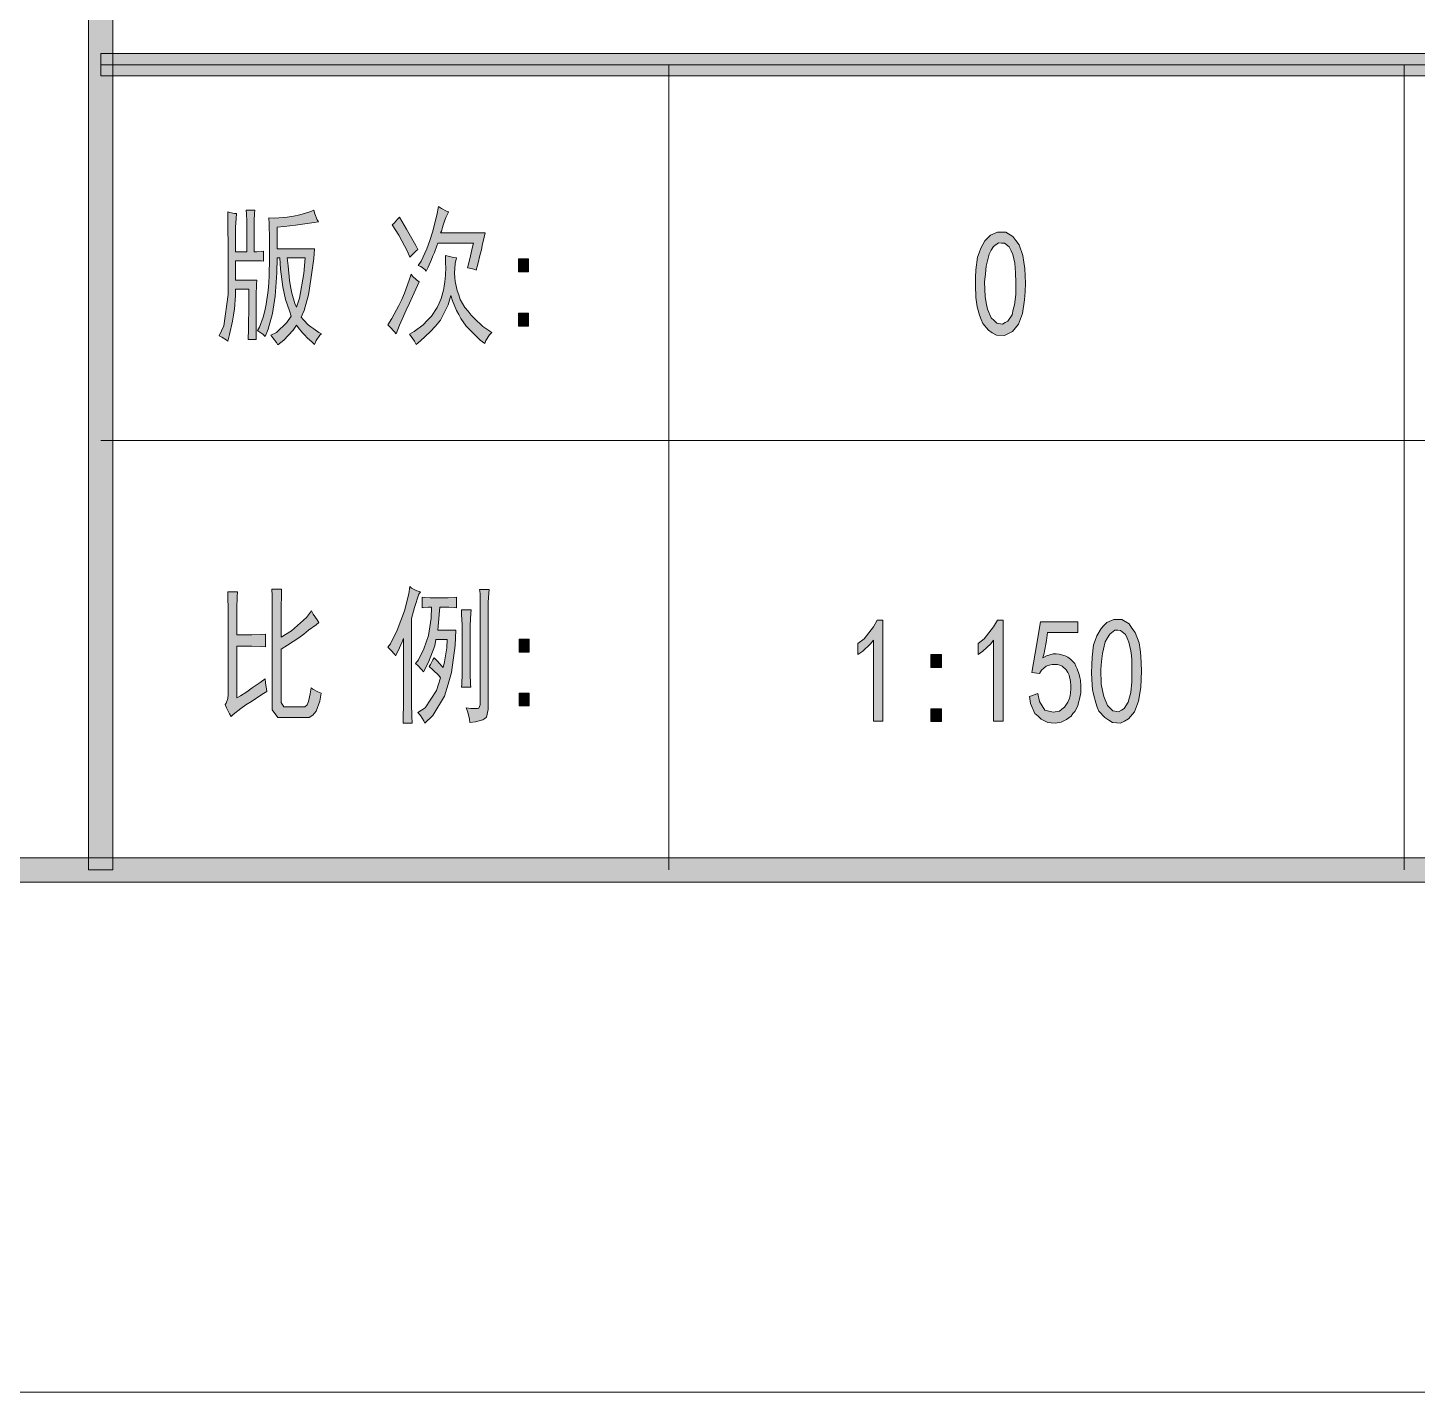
# Model space of a CAD drawing. Header units: millimetres. Extents: x 568 to 3948041, y -25191 to 63890.
# Drawn here: x 3938827 to 3942818, y -25191 to -21273 of the extents above; entities that cross this region are included whole.
import ezdxf

# ---------------------------------------------------------------- set-up
doc = ezdxf.new("R2010")
doc.units = ezdxf.units.MM

msp = doc.modelspace()

# ---------------------------------------------------------------- hatches: boundary and pattern name
h = msp.add_hatch(color=0)
h.dxf.hatch_style = 2
h.paths.add_polyline_path([(3939071.1, -23691.5), (3939001.2, -23691.5), (3939001.2, 62389.8), (3939071.1, 62389.8)])
h = msp.add_hatch(color=0)
h.dxf.hatch_style = 2
h.paths.add_polyline_path([(3939036.2, -21410.7), (3939036.2, -21346.9), (3946541, -21346.9), (3946541, -21410.7)])
h = msp.add_hatch(color=0)
h.dxf.hatch_style = 2
h.paths.add_polyline_path([(3940035.3, -21801.2), (3940033.7, -21804.3), (3940027.7, -21817.9), (3940023.9, -21828.6), (3940020.1, -21839.2), (3940014.7, -21856.7), (3940012.5, -21862), (3940140.9, -21862), (3940137.8, -21874.2), (3940131.7, -21898.5), (3940129.5, -21910.6), (3940126.4, -21922.8), (3940119.6, -21951.7), (3940115, -21969.1), (3940108.2, -21966.1), (3940095.3, -21963.1), (3940090, -21962.3), (3940096, -21936.5), (3940104.4, -21901.5), (3940106.7, -21890.9), (3940004.9, -21890.9), (3940001.8, -21899.2), (3939995, -21918.2), (3939990.4, -21928.1), (3939986.6, -21938), (3939976.8, -21960), (3939970.7, -21972.2), (3939966.9, -21966.9), (3939955.5, -21958.5), (3939947.9, -21955.5), (3939956.2, -21943.3), (3939973, -21907.6), (3939981.3, -21883.3), (3939988.9, -21859.7), (3940001.8, -21811.1), (3940006.4, -21786), (3940014.7, -21792.1), (3940029.2, -21799.7)])
h = msp.add_hatch(color=0)
h.dxf.hatch_style = 2
h.paths.add_polyline_path([(3939425.9, -21806.5), (3939425.2, -21820.2), (3939423.7, -21845.3), (3939423.7, -21857.5), (3939423.7, -21916.7), (3939455.6, -21916.7), (3939455.6, -21836.9), (3939455.6, -21827.8), (3939454.8, -21807.3), (3939454, -21796.7), (3939478.4, -21796.7), (3939477.6, -21805.8), (3939476.8, -21826.3), (3939476.8, -21836.9), (3939476.8, -21916.7), (3939484.4, -21916.7), (3939498.1, -21915.2), (3939503.4, -21914.4), (3939503.4, -21943.3), (3939496.6, -21942.5), (3939482.2, -21941.8), (3939474.6, -21941.8), (3939423.7, -21941.8), (3939423.7, -21997.2), (3939484.4, -21997.2), (3939483.7, -22009.4), (3939482.9, -22042.1), (3939482.9, -22063.3), (3939482.9, -22168.2), (3939460.1, -22168.2), (3939460.9, -22138.6), (3939461.6, -22065.6), (3939461.6, -22023.1), (3939423.7, -22023.1), (3939422.9, -22042.1), (3939419.9, -22080.1), (3939417.6, -22098.3), (3939414.5, -22115.8), (3939406.2, -22153.8), (3939400.9, -22172.7), (3939396.3, -22168.9), (3939384.1, -22161.4), (3939376.6, -22157.6), (3939389.5, -22128.7), (3939402.4, -22038.3), (3939402.4, -21977.5), (3939402.4, -21915.2), (3939401.6, -21827.8), (3939400.9, -21801.2), (3939406.9, -21803.5), (3939419.9, -21805.8)])
h = msp.add_hatch(color=0)
h.paths.add_polyline_path([(3939647.8, -21796.7), (3939650.8, -21807.3), (3939657.7, -21824), (3939661.5, -21830.1), (3939649.3, -21831.6), (3939622.7, -21835.4), (3939609, -21837.7), (3939595.4, -21840), (3939562.7, -21843.8), (3939542.9, -21845.3), (3939542.9, -21907.6), (3939650.1, -21907.6), (3939647.8, -21935.7), (3939640.9, -21988.9), (3939637.1, -22014.7), (3939633.3, -22039.8), (3939620.4, -22084.6), (3939612.1, -22103.6), (3939618.2, -22111.2), (3939631.8, -22125.6), (3939639.4, -22131.7), (3939647.8, -22137.8), (3939663, -22147.7), (3939670.6, -22151.5), (3939665.3, -22156), (3939655.4, -22171.2), (3939650.1, -22181.9), (3939643.2, -22175.8), (3939629.5, -22162.9), (3939622.7, -22155.3), (3939615.9, -22148.4), (3939603.7, -22134), (3939598.4, -22127.2), (3939588.5, -22141.6), (3939561.9, -22169.7), (3939545.2, -22183.4), (3939540.7, -22176.5), (3939530.8, -22162.9), (3939524.7, -22156), (3939541.4, -22147.7), (3939570.3, -22119.6), (3939583.2, -22100.6), (3939577.9, -22086.1), (3939567.2, -22053.5), (3939562.7, -22034.5), (3939558.9, -22017), (3939552.8, -21966.1), (3939550.5, -21933.4), (3939542.9, -21933.4), (3939542.2, -21976.7), (3939537.6, -22043.6), (3939533.8, -22068.7), (3939530, -22093), (3939517.1, -22138.6), (3939508.7, -22159.8), (3939501.9, -22153), (3939490.5, -22144.6), (3939486, -22142.4), (3939492, -22132.5), (3939502.7, -22103.6), (3939507.2, -22085.4), (3939511.8, -22066.4), (3939517.1, -22026.9), (3939518.6, -22005.6), (3939520.1, -21984.3), (3939520.9, -21934.9), (3939520.9, -21907.6), (3939520.9, -21880.2), (3939520.1, -21835.4), (3939518.6, -21818.7), (3939536.1, -21819.5), (3939571.8, -21816.4), (3939590, -21813.4), (3939608.3, -21810.3), (3939637.1, -21801.2)])
h.paths.add_polyline_path([(3939571.8, -21933.4), (3939574.1, -21956.2), (3939578.6, -21997.2), (3939581.7, -22016.2), (3939585.5, -22035.2), (3939593.8, -22064.9), (3939598.4, -22075.5), (3939607.5, -22048.9), (3939619.7, -21978.3), (3939623.5, -21933.4)])
h = msp.add_hatch(color=0)
h.dxf.hatch_style = 2
h.paths.add_polyline_path([(3939893.9, -21816.4), (3939914.5, -21851.4), (3939941, -21897.7), (3939947.1, -21909.9), (3939941.8, -21913.7), (3939930.4, -21925.1), (3939924.3, -21931.9), (3939917.5, -21915.2), (3939892.4, -21868.8), (3939873.4, -21838.5), (3939878.7, -21833.9), (3939888.6, -21822.5)])
h = msp.add_hatch(color=0)
h.paths.add_polyline_path([(3941549.4, -21989.6), (3941550.2, -21967.6), (3941554.8, -21931.9), (3941559.3, -21919), (3941563.9, -21906.1), (3941576, -21884.8), (3941584.4, -21876.4), (3941592, -21868.1), (3941612.5, -21859.7), (3941623.9, -21859.7), (3941636.1, -21859.7), (3941656.6, -21871.9), (3941664.9, -21884), (3941674, -21896.2), (3941685.4, -21926.6), (3941687.7, -21945.6), (3941690.8, -21963.8), (3941692.3, -22006.4), (3941691.5, -22030.7), (3941690, -22054.2), (3941683.9, -22093.7), (3941677.8, -22108.9), (3941672.5, -22124.1), (3941655, -22144.6), (3941643.6, -22150.7), (3941632.3, -22156.8), (3941609.5, -22155.3), (3941597.3, -22148.4), (3941585.9, -22140.8), (3941570, -22121.8), (3941565.4, -22110.4), (3941560.8, -22098.3), (3941554, -22074), (3941551.7, -22061.1), (3941550.2, -22047.4), (3941548.7, -22012.4)])
h.paths.add_polyline_path([(3941577.6, -21979.8), (3941575.3, -22003.3), (3941576.8, -22044.3), (3941579.8, -22062.6), (3941583.6, -22080.8), (3941594.3, -22105.9), (3941602.6, -22113.5), (3941610.2, -22121.1), (3941626.2, -22124.1), (3941633.8, -22119.6), (3941642.1, -22115), (3941654.3, -22096.8), (3941657.3, -22082.3), (3941661.1, -22068.7), (3941664.9, -22038.3), (3941664.9, -22022.3), (3941664.9, -22005.6), (3941664.2, -21976), (3941663.4, -21962.3), (3941661.9, -21948.6), (3941655.8, -21924.3), (3941651.2, -21912.9), (3941645.9, -21902.3), (3941632.3, -21890.9), (3941623.9, -21890.9), (3941615.5, -21890.1), (3941600.3, -21900.8), (3941594.3, -21911.4), (3941588.2, -21922.8), (3941579.8, -21957)])
h = msp.add_hatch(color=0)
h.dxf.hatch_style = 2
h.paths.add_polyline_path([(3940058, -21933.4), (3940054.2, -21949.4), (3940052, -21977.5), (3940053.5, -21989.6), (3940054.2, -22001.8), (3940060.3, -22026.9), (3940064.9, -22039.8), (3940068.7, -22052.7), (3940082.4, -22076.3), (3940091.5, -22086.9), (3940099.8, -22098.3), (3940117.3, -22115.8), (3940125.7, -22123.4), (3940133.3, -22130.2), (3940150.7, -22142.4), (3940159.9, -22147.7), (3940153, -22154.5), (3940142.4, -22170.5), (3940139.3, -22179.6), (3940126.4, -22169.7), (3940105.2, -22149.2), (3940095.3, -22139.3), (3940086.2, -22129.4), (3940071, -22107.4), (3940064.9, -22096), (3940058, -22084.6), (3940046.7, -22057.3), (3940042.1, -22041.3), (3940034.5, -22068.7), (3940011.7, -22112), (3939997.3, -22129.4), (3939982.8, -22146.2), (3939954.7, -22172), (3939941.8, -22181.9), (3939937.2, -22172.7), (3939928.1, -22159.1), (3939922.8, -22153), (3939936.5, -22145.4), (3939962.3, -22125.6), (3939973.7, -22113.5), (3939985.9, -22100.6), (3940002.6, -22076.3), (3940007.9, -22063.3), (3940014, -22050.4), (3940020.8, -22026.1), (3940023.1, -22014.7), (3940024.6, -22002.6), (3940026.9, -21982.8), (3940026.9, -21975.2), (3940027.7, -21967.6), (3940026.9, -21943.3), (3940026.9, -21926.6), (3940034.5, -21928.9), (3940049.7, -21932.7)])
h = msp.add_hatch(color=0)
h.dxf.hatch_style = 2
h.paths.add_polyline_path([(3940264.7, -21973.7), (3940235.8, -21973.7), (3940235.8, -21936.5), (3940264.7, -21936.5)])
h = msp.add_hatch(color=0)
h.dxf.hatch_style = 2
h.paths.add_polyline_path([(3939950.9, -22002.6), (3939945.6, -22013.2), (3939931.9, -22044.3), (3939922.8, -22064.1), (3939913.7, -22083.9), (3939894.7, -22127.2), (3939884.8, -22151.5), (3939878.7, -22145.4), (3939867.4, -22132.5), (3939860.5, -22125.6), (3939872.7, -22107.4), (3939892.4, -22070.2), (3939900.8, -22052.7), (3939908.4, -22034.5), (3939922.1, -21998), (3939928.1, -21980.5), (3939931.9, -21985.8), (3939943.3, -21996.5)])
h = msp.add_hatch(color=0)
h.dxf.hatch_style = 2
h.paths.add_polyline_path([(3940264.7, -22129.4), (3940235.8, -22129.4), (3940235.8, -22092.2), (3940264.7, -22092.2)])
h = msp.add_hatch(color=0)
h.dxf.hatch_style = 2
h.paths.add_polyline_path([(3939429, -22893), (3939428.2, -22906.7), (3939427.5, -22939.3), (3939427.5, -22959.1), (3939427.5, -23016.1), (3939457.8, -23016.1), (3939470, -23016.1), (3939495.8, -23015.3), (3939509.5, -23014.6), (3939509.5, -23050.3), (3939495.8, -23049.5), (3939470, -23048.7), (3939457.8, -23048.7), (3939427.5, -23048.7), (3939427.5, -23196.9), (3939437.3, -23191.6), (3939455.6, -23180.2), (3939463.9, -23174.1), (3939471.5, -23168.8), (3939494.3, -23152.8), (3939508.7, -23142.9), (3939509.5, -23154.3), (3939512.5, -23171.8), (3939513.3, -23178.7), (3939498.9, -23187.8), (3939469.2, -23207.5), (3939453.3, -23217.4), (3939438.1, -23227.3), (3939416.8, -23244.8), (3939410.7, -23250.8), (3939406.2, -23243.2), (3939397.8, -23225.8), (3939393.3, -23215.9), (3939396.3, -23212.1), (3939400.9, -23199.2), (3939402.4, -23188.5), (3939402.4, -22962.1), (3939402.4, -22942.4), (3939401.6, -22907.4), (3939400.9, -22893)])
h = msp.add_hatch(color=0)
h.dxf.hatch_style = 2
h.paths.add_polyline_path([(3939555.1, -22884.6), (3939555.1, -22902.1), (3939554.3, -22936.3), (3939554.3, -22952.3), (3939554.3, -23022.9), (3939584, -23004.7), (3939627.3, -22966.7), (3939641.7, -22946.9), (3939646.3, -22956.8), (3939657.7, -22973.5), (3939663, -22981.1), (3939655.4, -22987.2), (3939633.3, -23003.2), (3939619.7, -23013.8), (3939605.2, -23024.4), (3939572.6, -23045.7), (3939554.3, -23057.1), (3939554.3, -23199.2), (3939554.3, -23210.6), (3939561.9, -23222.7), (3939569.5, -23222.7), (3939617.4, -23222.7), (3939622, -23222.7), (3939628.8, -23217.4), (3939631.1, -23212.1), (3939633.3, -23207.5), (3939637.9, -23185.5), (3939640.2, -23168.8), (3939645.5, -23172.6), (3939659.9, -23180.2), (3939669.1, -23184), (3939665.3, -23206.8), (3939655.4, -23234.9), (3939650.1, -23241), (3939645.5, -23247), (3939634.9, -23253.1), (3939628.8, -23253.1), (3939561.9, -23253.1), (3939545.2, -23253.1), (3939528.5, -23231.8), (3939528.5, -23210.6), (3939528.5, -22959.1), (3939528.5, -22940.1), (3939528.5, -22902.9), (3939527.7, -22884.6)])
h = msp.add_hatch(color=0)
h.dxf.hatch_style = 2
h.paths.add_polyline_path([(3939954.7, -22893), (3939950.2, -22899.8), (3939937.2, -22937.8), (3939928.9, -22969), (3939928.9, -23196.9), (3939928.9, -23214.4), (3939929.7, -23250.1), (3939930.4, -23269.8), (3939905.3, -23269.8), (3939905.3, -23252.4), (3939906.1, -23217.4), (3939906.1, -23200.7), (3939906.1, -23026.7), (3939902.3, -23036.6), (3939890.9, -23061.7), (3939883.3, -23076.9), (3939881, -23073.1), (3939869.6, -23060.1), (3939860.5, -23051.8), (3939868.9, -23041.9), (3939887.9, -23003.2), (3939897.7, -22975), (3939908.4, -22946.9), (3939921.3, -22898.3), (3939924.3, -22877.8), (3939928.9, -22882.4), (3939944.1, -22890)])
h = msp.add_hatch(color=0)
h.dxf.hatch_style = 2
h.paths.add_polyline_path([(3940025.4, -22909.7), (3940034.5, -22909.7), (3940051.2, -22908.9), (3940058, -22908.2), (3940058, -22938.6), (3940051.2, -22937.8), (3940036, -22937.1), (3940027.7, -22937.1), (3940010.2, -22937.1), (3940009.4, -22946.9), (3940006.4, -22980.4), (3940004.1, -23003.2), (3940055.8, -23003.2), (3940054.2, -23046.5), (3940043.6, -23124.7), (3940033.7, -23158.1), (3940023.9, -23192.3), (3939990.4, -23247.8), (3939966.9, -23269.8), (3939964.6, -23263), (3939954.7, -23247.8), (3939947.1, -23239.4), (3939968.4, -23225.8), (3940001.1, -23176.4), (3940012.5, -23139.9), (3940007.1, -23133.1), (3939990.4, -23117.1), (3939979.8, -23107.2), (3939983.6, -23101.2), (3939990.4, -23088.2), (3939993.5, -23082.2), (3940003.3, -23092), (3940016.3, -23105.7), (3940020.1, -23109.5), (3940023.9, -23093.6), (3940029.9, -23053.3), (3940031.5, -23029.7), (3939998.8, -23029.7), (3939995.7, -23048), (3939977.5, -23094.3), (3939963.1, -23122.4), (3939958.5, -23116.4), (3939947.1, -23104.2), (3939940.3, -23098.9), (3939949.4, -23087.5), (3939964.6, -23056.3), (3939970.7, -23037.3), (3939977.5, -23018.4), (3939985.1, -22968.2), (3939985.9, -22937.1), (3939976.8, -22937.1), (3939963.1, -22937.8), (3939959.3, -22938.6), (3939959.3, -22908.2), (3939966.1, -22908.9), (3939982.1, -22909.7), (3939992.7, -22909.7)])
h = msp.add_hatch(color=0)
h.dxf.hatch_style = 2
h.paths.add_polyline_path([(3940152.3, -22886.2), (3940150.7, -22896.8), (3940149.2, -22922.6), (3940149.2, -22938.6), (3940149.2, -23212.1), (3940149.2, -23230.3), (3940144.7, -23252.4), (3940139.3, -23256.2), (3940134, -23260.7), (3940112.8, -23266), (3940096, -23268.3), (3940095.3, -23258.4), (3940090.7, -23237.9), (3940086.2, -23225.8), (3940099.1, -23227.3), (3940115.8, -23228), (3940118.8, -23227.3), (3940122.6, -23226.5), (3940126.4, -23217.4), (3940126.4, -23209), (3940126.4, -22940.1), (3940126.4, -22924.1), (3940125.7, -22897.5), (3940124.1, -22886.2)])
h = msp.add_hatch(color=0)
h.dxf.hatch_style = 2
h.paths.add_polyline_path([(3940099.8, -22943.9), (3940099.1, -22955.3), (3940097.6, -22988.7), (3940097.6, -23010), (3940097.6, -23107.2), (3940097.6, -23127.8), (3940098.3, -23157.4), (3940099.1, -23166.5), (3940072.5, -23166.5), (3940073.2, -23157.4), (3940074.8, -23128.5), (3940074.8, -23109.5), (3940074.8, -23007.7), (3940074, -22988.7), (3940072.5, -22956.8), (3940072.5, -22943.9)])
h = msp.add_hatch(color=0)
h.dxf.hatch_style = 2
h.paths.add_polyline_path([(3941256.2, -23031.3), (3941247.1, -23041.9), (3941225, -23063.2), (3941211.4, -23073.1), (3941211.4, -23041.1), (3941228.8, -23027.5), (3941256.2, -22993.3), (3941266.8, -22974.3), (3941282.8, -22974.3), (3941282.8, -23263.7), (3941256.2, -23263.7)])
h = msp.add_hatch(color=0)
h.dxf.hatch_style = 2
h.paths.add_polyline_path([(3941601.1, -23031.3), (3941592.7, -23041.9), (3941570, -23063.2), (3941557, -23073.1), (3941557, -23041.1), (3941573.8, -23027.5), (3941601.1, -22993.3), (3941611.7, -22974.3), (3941628.5, -22974.3), (3941628.5, -23263.7), (3941601.1, -23263.7)])
h = msp.add_hatch(color=0)
h.dxf.hatch_style = 2
h.paths.add_polyline_path([(3941728, -23184.7), (3941732.5, -23207.5), (3941748.5, -23232.6), (3941759.9, -23234.9), (3941772, -23237.9), (3941790.3, -23234.9), (3941797.1, -23229.6), (3941804.7, -23223.5), (3941814.6, -23209.8), (3941817.6, -23200.7), (3941820.7, -23191.6), (3941823, -23171.8), (3941823, -23161.2), (3941822.2, -23149.8), (3941817.6, -23131.6), (3941813.8, -23124), (3941809.3, -23116.4), (3941797.9, -23106.5), (3941791, -23103.4), (3941784.2, -23101.2), (3941769, -23101.2), (3941760.7, -23103.4), (3941752.3, -23106.5), (3941738.6, -23117.9), (3941733.3, -23127), (3941710.5, -23124), (3941712, -23118.6), (3941724.2, -23046.5), (3941735.6, -22978.8), (3941842.7, -22978.8), (3941842.7, -23009.2), (3941756.1, -23009.2), (3941753.1, -23032), (3941746.2, -23068.5), (3941742.4, -23082.2), (3941753.1, -23076.1), (3941772, -23070.8), (3941780.4, -23070.8), (3941789.5, -23071.5), (3941806.2, -23076.1), (3941813.8, -23080.6), (3941822.2, -23086), (3941834.3, -23098.1), (3941837.4, -23106.5), (3941841.2, -23114.1), (3941846.5, -23130), (3941848.8, -23138.4), (3941850.3, -23146), (3941851.8, -23163.5), (3941851.1, -23172.6), (3941851.1, -23182.5), (3941848, -23200.7), (3941845, -23210.6), (3941842.7, -23220.4), (3941834.3, -23236.4), (3941829, -23242.5), (3941823.7, -23249.3), (3941810.8, -23259.2), (3941802.4, -23263), (3941794.8, -23266.8), (3941777.4, -23269.8), (3941766.7, -23269.1), (3941756.9, -23268.3), (3941737.9, -23258.4), (3941728.7, -23250.1), (3941719.6, -23241.7), (3941706.7, -23213.6), (3941703.7, -23193.1)])
h = msp.add_hatch(color=0)
h.paths.add_polyline_path([(3941883, -23102.7), (3941883.7, -23080.6), (3941888.3, -23044.9), (3941892.8, -23032), (3941897.4, -23019.1), (3941909.6, -22997.8), (3941917.9, -22989.5), (3941926.3, -22981.1), (3941946, -22972), (3941957.4, -22972), (3941969.6, -22972), (3941990.1, -22984.9), (3941998.5, -22997.1), (3942007.6, -23009.2), (3942019, -23039.6), (3942022, -23058.6), (3942024.3, -23076.9), (3942025.8, -23119.4), (3942025, -23143.7), (3942024.3, -23167.3), (3942017.4, -23206.8), (3942011.4, -23222), (3942006.1, -23237.2), (3941988.6, -23257.7), (3941977.2, -23263.7), (3941965.8, -23269.8), (3941943, -23268.3), (3941931.6, -23261.5), (3941920.2, -23253.9), (3941903.5, -23234.9), (3941898.9, -23223.5), (3941894.4, -23211.3), (3941887.5, -23187), (3941885.3, -23173.3), (3941883.7, -23160.4), (3941882.2, -23125.5)])
h.paths.add_polyline_path([(3941911.1, -23092.8), (3941908.8, -23115.6), (3941910.3, -23157.4), (3941914.1, -23175.6), (3941917.2, -23193.1), (3941928.6, -23218.9), (3941936.2, -23226.5), (3941943.8, -23234.1), (3941959.7, -23237.2), (3941968.1, -23232.6), (3941975.7, -23228), (3941987.8, -23209.8), (3941991.6, -23195.4), (3941995.4, -23181.7), (3941998.5, -23151.3), (3941998.5, -23134.6), (3941998.5, -23118.6), (3941997.7, -23088.2), (3941996.9, -23075.3), (3941995.4, -23061.7), (3941989.3, -23037.3), (3941984.8, -23025.9), (3941979.5, -23015.3), (3941965.8, -23003.9), (3941957.4, -23003.2), (3941949.1, -23003.2), (3941934.6, -23013.8), (3941927.8, -23024.4), (3941921.7, -23035.8), (3941913.4, -23070)])
h = msp.add_hatch(color=0)
h.dxf.hatch_style = 2
h.paths.add_polyline_path([(3940267, -23065.5), (3940238.1, -23065.5), (3940238.1, -23028.2), (3940267, -23028.2)])
h = msp.add_hatch(color=0)
h.dxf.hatch_style = 2
h.paths.add_polyline_path([(3941451.4, -23110.3), (3941420.3, -23110.3), (3941420.3, -23073.1), (3941451.4, -23073.1)])
h = msp.add_hatch(color=0)
h.dxf.hatch_style = 2
h.paths.add_polyline_path([(3940267, -23220.4), (3940238.1, -23220.4), (3940238.1, -23184), (3940267, -23184)])
h = msp.add_hatch(color=0)
h.dxf.hatch_style = 2
h.paths.add_polyline_path([(3941451.4, -23265.3), (3941420.3, -23265.3), (3941420.3, -23228.8), (3941451.4, -23228.8)])
h = msp.add_hatch(color=0)
h.dxf.hatch_style = 2
h.paths.add_polyline_path([(3825631.9, -23726.4), (3825701.8, -23656.5), (3946506.1, -23656.5), (3946576, -23726.4)])

# ---------------------------------------------------------------- linework, layer by layer
at = {"color": 0, "lineweight": 0}
for points in [[(3821917.5, -25191.2), (3821917.5, 63889.6), (3948040.8, 63889.6), (3948040.8, -25191.2)], [(3939071.1, -23691.5), (3939001.2, -23691.5), (3939001.2, 62389.8), (3939071.1, 62389.8)], [(3939036.2, -21410.7), (3939036.2, -21346.9), (3946541, -21346.9), (3946541, -21410.7)], [(3940035.3, -21801.2), (3940033.7, -21804.3), (3940027.7, -21817.9), (3940023.9, -21828.6), (3940020.1, -21839.2), (3940014.7, -21856.7), (3940012.5, -21862), (3940140.9, -21862), (3940137.8, -21874.2), (3940131.7, -21898.5), (3940129.5, -21910.6), (3940126.4, -21922.8), (3940119.6, -21951.7), (3940115, -21969.1), (3940108.2, -21966.1), (3940095.3, -21963.1), (3940090, -21962.3), (3940096, -21936.5), (3940104.4, -21901.5), (3940106.7, -21890.9), (3940004.9, -21890.9), (3940001.8, -21899.2), (3939995, -21918.2), (3939990.4, -21928.1), (3939986.6, -21938), (3939976.8, -21960), (3939970.7, -21972.2), (3939966.9, -21966.9), (3939955.5, -21958.5), (3939947.9, -21955.5), (3939956.2, -21943.3), (3939973, -21907.6), (3939981.3, -21883.3), (3939988.9, -21859.7), (3940001.8, -21811.1), (3940006.4, -21786), (3940014.7, -21792.1), (3940029.2, -21799.7)], [(3939425.9, -21806.5), (3939425.2, -21820.2), (3939423.7, -21845.3), (3939423.7, -21857.5), (3939423.7, -21916.7), (3939455.6, -21916.7), (3939455.6, -21836.9), (3939455.6, -21827.8), (3939454.8, -21807.3), (3939454, -21796.7), (3939478.4, -21796.7), (3939477.6, -21805.8), (3939476.8, -21826.3), (3939476.8, -21836.9), (3939476.8, -21916.7), (3939484.4, -21916.7), (3939498.1, -21915.2), (3939503.4, -21914.4), (3939503.4, -21943.3), (3939496.6, -21942.5), (3939482.2, -21941.8), (3939474.6, -21941.8), (3939423.7, -21941.8), (3939423.7, -21997.2), (3939484.4, -21997.2), (3939483.7, -22009.4), (3939482.9, -22042.1), (3939482.9, -22063.3), (3939482.9, -22168.2), (3939460.1, -22168.2), (3939460.9, -22138.6), (3939461.6, -22065.6), (3939461.6, -22023.1), (3939423.7, -22023.1), (3939422.9, -22042.1), (3939419.9, -22080.1), (3939417.6, -22098.3), (3939414.5, -22115.8), (3939406.2, -22153.8), (3939400.9, -22172.7), (3939396.3, -22168.9), (3939384.1, -22161.4), (3939376.6, -22157.6), (3939389.5, -22128.7), (3939402.4, -22038.3), (3939402.4, -21977.5), (3939402.4, -21915.2), (3939401.6, -21827.8), (3939400.9, -21801.2), (3939406.9, -21803.5), (3939419.9, -21805.8)], [(3939647.8, -21796.7), (3939650.8, -21807.3), (3939657.7, -21824), (3939661.5, -21830.1), (3939649.3, -21831.6), (3939622.7, -21835.4), (3939609, -21837.7), (3939595.4, -21840), (3939562.7, -21843.8), (3939542.9, -21845.3), (3939542.9, -21907.6), (3939650.1, -21907.6), (3939647.8, -21935.7), (3939640.9, -21988.9), (3939637.1, -22014.7), (3939633.3, -22039.8), (3939620.4, -22084.6), (3939612.1, -22103.6), (3939618.2, -22111.2), (3939631.8, -22125.6), (3939639.4, -22131.7), (3939647.8, -22137.8), (3939663, -22147.7), (3939670.6, -22151.5), (3939665.3, -22156), (3939655.4, -22171.2), (3939650.1, -22181.9), (3939643.2, -22175.8), (3939629.5, -22162.9), (3939622.7, -22155.3), (3939615.9, -22148.4), (3939603.7, -22134), (3939598.4, -22127.2), (3939588.5, -22141.6), (3939561.9, -22169.7), (3939545.2, -22183.4), (3939540.7, -22176.5), (3939530.8, -22162.9), (3939524.7, -22156), (3939541.4, -22147.7), (3939570.3, -22119.6), (3939583.2, -22100.6), (3939577.9, -22086.1), (3939567.2, -22053.5), (3939562.7, -22034.5), (3939558.9, -22017), (3939552.8, -21966.1), (3939550.5, -21933.4), (3939542.9, -21933.4), (3939542.2, -21976.7), (3939537.6, -22043.6), (3939533.8, -22068.7), (3939530, -22093), (3939517.1, -22138.6), (3939508.7, -22159.8), (3939501.9, -22153), (3939490.5, -22144.6), (3939486, -22142.4), (3939492, -22132.5), (3939502.7, -22103.6), (3939507.2, -22085.4), (3939511.8, -22066.4), (3939517.1, -22026.9), (3939518.6, -22005.6), (3939520.1, -21984.3), (3939520.9, -21934.9), (3939520.9, -21907.6), (3939520.9, -21880.2), (3939520.1, -21835.4), (3939518.6, -21818.7), (3939536.1, -21819.5), (3939571.8, -21816.4), (3939590, -21813.4), (3939608.3, -21810.3), (3939637.1, -21801.2)], [(3939893.9, -21816.4), (3939914.5, -21851.4), (3939941, -21897.7), (3939947.1, -21909.9), (3939941.8, -21913.7), (3939930.4, -21925.1), (3939924.3, -21931.9), (3939917.5, -21915.2), (3939892.4, -21868.8), (3939873.4, -21838.5), (3939878.7, -21833.9), (3939888.6, -21822.5)], [(3941549.4, -21989.6), (3941550.2, -21967.6), (3941554.8, -21931.9), (3941559.3, -21919), (3941563.9, -21906.1), (3941576, -21884.8), (3941584.4, -21876.4), (3941592, -21868.1), (3941612.5, -21859.7), (3941623.9, -21859.7), (3941636.1, -21859.7), (3941656.6, -21871.9), (3941664.9, -21884), (3941674, -21896.2), (3941685.4, -21926.6), (3941687.7, -21945.6), (3941690.8, -21963.8), (3941692.3, -22006.4), (3941691.5, -22030.7), (3941690, -22054.2), (3941683.9, -22093.7), (3941677.8, -22108.9), (3941672.5, -22124.1), (3941655, -22144.6), (3941643.6, -22150.7), (3941632.3, -22156.8), (3941609.5, -22155.3), (3941597.3, -22148.4), (3941585.9, -22140.8), (3941570, -22121.8), (3941565.4, -22110.4), (3941560.8, -22098.3), (3941554, -22074), (3941551.7, -22061.1), (3941550.2, -22047.4), (3941548.7, -22012.4)], [(3941577.6, -21979.8), (3941575.3, -22003.3), (3941576.8, -22044.3), (3941579.8, -22062.6), (3941583.6, -22080.8), (3941594.3, -22105.9), (3941602.6, -22113.5), (3941610.2, -22121.1), (3941626.2, -22124.1), (3941633.8, -22119.6), (3941642.1, -22115), (3941654.3, -22096.8), (3941657.3, -22082.3), (3941661.1, -22068.7), (3941664.9, -22038.3), (3941664.9, -22022.3), (3941664.9, -22005.6), (3941664.2, -21976), (3941663.4, -21962.3), (3941661.9, -21948.6), (3941655.8, -21924.3), (3941651.2, -21912.9), (3941645.9, -21902.3), (3941632.3, -21890.9), (3941623.9, -21890.9), (3941615.5, -21890.1), (3941600.3, -21900.8), (3941594.3, -21911.4), (3941588.2, -21922.8), (3941579.8, -21957)], [(3939571.8, -21933.4), (3939574.1, -21956.2), (3939578.6, -21997.2), (3939581.7, -22016.2), (3939585.5, -22035.2), (3939593.8, -22064.9), (3939598.4, -22075.5), (3939607.5, -22048.9), (3939619.7, -21978.3), (3939623.5, -21933.4)], [(3940058, -21933.4), (3940054.2, -21949.4), (3940052, -21977.5), (3940053.5, -21989.6), (3940054.2, -22001.8), (3940060.3, -22026.9), (3940064.9, -22039.8), (3940068.7, -22052.7), (3940082.4, -22076.3), (3940091.5, -22086.9), (3940099.8, -22098.3), (3940117.3, -22115.8), (3940125.7, -22123.4), (3940133.3, -22130.2), (3940150.7, -22142.4), (3940159.9, -22147.7), (3940153, -22154.5), (3940142.4, -22170.5), (3940139.3, -22179.6), (3940126.4, -22169.7), (3940105.2, -22149.2), (3940095.3, -22139.3), (3940086.2, -22129.4), (3940071, -22107.4), (3940064.9, -22096), (3940058, -22084.6), (3940046.7, -22057.3), (3940042.1, -22041.3), (3940034.5, -22068.7), (3940011.7, -22112), (3939997.3, -22129.4), (3939982.8, -22146.2), (3939954.7, -22172), (3939941.8, -22181.9), (3939937.2, -22172.7), (3939928.1, -22159.1), (3939922.8, -22153), (3939936.5, -22145.4), (3939962.3, -22125.6), (3939973.7, -22113.5), (3939985.9, -22100.6), (3940002.6, -22076.3), (3940007.9, -22063.3), (3940014, -22050.4), (3940020.8, -22026.1), (3940023.1, -22014.7), (3940024.6, -22002.6), (3940026.9, -21982.8), (3940026.9, -21975.2), (3940027.7, -21967.6), (3940026.9, -21943.3), (3940026.9, -21926.6), (3940034.5, -21928.9), (3940049.7, -21932.7)], [(3940264.7, -21973.7), (3940235.8, -21973.7), (3940235.8, -21936.5), (3940264.7, -21936.5)], [(3939950.9, -22002.6), (3939945.6, -22013.2), (3939931.9, -22044.3), (3939922.8, -22064.1), (3939913.7, -22083.9), (3939894.7, -22127.2), (3939884.8, -22151.5), (3939878.7, -22145.4), (3939867.4, -22132.5), (3939860.5, -22125.6), (3939872.7, -22107.4), (3939892.4, -22070.2), (3939900.8, -22052.7), (3939908.4, -22034.5), (3939922.1, -21998), (3939928.1, -21980.5), (3939931.9, -21985.8), (3939943.3, -21996.5)], [(3940264.7, -22129.4), (3940235.8, -22129.4), (3940235.8, -22092.2), (3940264.7, -22092.2)], [(3939429, -22893), (3939428.2, -22906.7), (3939427.5, -22939.3), (3939427.5, -22959.1), (3939427.5, -23016.1), (3939457.8, -23016.1), (3939470, -23016.1), (3939495.8, -23015.3), (3939509.5, -23014.6), (3939509.5, -23050.3), (3939495.8, -23049.5), (3939470, -23048.7), (3939457.8, -23048.7), (3939427.5, -23048.7), (3939427.5, -23196.9), (3939437.3, -23191.6), (3939455.6, -23180.2), (3939463.9, -23174.1), (3939471.5, -23168.8), (3939494.3, -23152.8), (3939508.7, -23142.9), (3939509.5, -23154.3), (3939512.5, -23171.8), (3939513.3, -23178.7), (3939498.9, -23187.8), (3939469.2, -23207.5), (3939453.3, -23217.4), (3939438.1, -23227.3), (3939416.8, -23244.8), (3939410.7, -23250.8), (3939406.2, -23243.2), (3939397.8, -23225.8), (3939393.3, -23215.9), (3939396.3, -23212.1), (3939400.9, -23199.2), (3939402.4, -23188.5), (3939402.4, -22962.1), (3939402.4, -22942.4), (3939401.6, -22907.4), (3939400.9, -22893)], [(3939555.1, -22884.6), (3939555.1, -22902.1), (3939554.3, -22936.3), (3939554.3, -22952.3), (3939554.3, -23022.9), (3939584, -23004.7), (3939627.3, -22966.7), (3939641.7, -22946.9), (3939646.3, -22956.8), (3939657.7, -22973.5), (3939663, -22981.1), (3939655.4, -22987.2), (3939633.3, -23003.2), (3939619.7, -23013.8), (3939605.2, -23024.4), (3939572.6, -23045.7), (3939554.3, -23057.1), (3939554.3, -23199.2), (3939554.3, -23210.6), (3939561.9, -23222.7), (3939569.5, -23222.7), (3939617.4, -23222.7), (3939622, -23222.7), (3939628.8, -23217.4), (3939631.1, -23212.1), (3939633.3, -23207.5), (3939637.9, -23185.5), (3939640.2, -23168.8), (3939645.5, -23172.6), (3939659.9, -23180.2), (3939669.1, -23184), (3939665.3, -23206.8), (3939655.4, -23234.9), (3939650.1, -23241), (3939645.5, -23247), (3939634.9, -23253.1), (3939628.8, -23253.1), (3939561.9, -23253.1), (3939545.2, -23253.1), (3939528.5, -23231.8), (3939528.5, -23210.6), (3939528.5, -22959.1), (3939528.5, -22940.1), (3939528.5, -22902.9), (3939527.7, -22884.6)], [(3939954.7, -22893), (3939950.2, -22899.8), (3939937.2, -22937.8), (3939928.9, -22969), (3939928.9, -23196.9), (3939928.9, -23214.4), (3939929.7, -23250.1), (3939930.4, -23269.8), (3939905.3, -23269.8), (3939905.3, -23252.4), (3939906.1, -23217.4), (3939906.1, -23200.7), (3939906.1, -23026.7), (3939902.3, -23036.6), (3939890.9, -23061.7), (3939883.3, -23076.9), (3939881, -23073.1), (3939869.6, -23060.1), (3939860.5, -23051.8), (3939868.9, -23041.9), (3939887.9, -23003.2), (3939897.7, -22975), (3939908.4, -22946.9), (3939921.3, -22898.3), (3939924.3, -22877.8), (3939928.9, -22882.4), (3939944.1, -22890)], [(3940025.4, -22909.7), (3940034.5, -22909.7), (3940051.2, -22908.9), (3940058, -22908.2), (3940058, -22938.6), (3940051.2, -22937.8), (3940036, -22937.1), (3940027.7, -22937.1), (3940010.2, -22937.1), (3940009.4, -22946.9), (3940006.4, -22980.4), (3940004.1, -23003.2), (3940055.8, -23003.2), (3940054.2, -23046.5), (3940043.6, -23124.7), (3940033.7, -23158.1), (3940023.9, -23192.3), (3939990.4, -23247.8), (3939966.9, -23269.8), (3939964.6, -23263), (3939954.7, -23247.8), (3939947.1, -23239.4), (3939968.4, -23225.8), (3940001.1, -23176.4), (3940012.5, -23139.9), (3940007.1, -23133.1), (3939990.4, -23117.1), (3939979.8, -23107.2), (3939983.6, -23101.2), (3939990.4, -23088.2), (3939993.5, -23082.2), (3940003.3, -23092), (3940016.3, -23105.7), (3940020.1, -23109.5), (3940023.9, -23093.6), (3940029.9, -23053.3), (3940031.5, -23029.7), (3939998.8, -23029.7), (3939995.7, -23048), (3939977.5, -23094.3), (3939963.1, -23122.4), (3939958.5, -23116.4), (3939947.1, -23104.2), (3939940.3, -23098.9), (3939949.4, -23087.5), (3939964.6, -23056.3), (3939970.7, -23037.3), (3939977.5, -23018.4), (3939985.1, -22968.2), (3939985.9, -22937.1), (3939976.8, -22937.1), (3939963.1, -22937.8), (3939959.3, -22938.6), (3939959.3, -22908.2), (3939966.1, -22908.9), (3939982.1, -22909.7), (3939992.7, -22909.7)], [(3940152.3, -22886.2), (3940150.7, -22896.8), (3940149.2, -22922.6), (3940149.2, -22938.6), (3940149.2, -23212.1), (3940149.2, -23230.3), (3940144.7, -23252.4), (3940139.3, -23256.2), (3940134, -23260.7), (3940112.8, -23266), (3940096, -23268.3), (3940095.3, -23258.4), (3940090.7, -23237.9), (3940086.2, -23225.8), (3940099.1, -23227.3), (3940115.8, -23228), (3940118.8, -23227.3), (3940122.6, -23226.5), (3940126.4, -23217.4), (3940126.4, -23209), (3940126.4, -22940.1), (3940126.4, -22924.1), (3940125.7, -22897.5), (3940124.1, -22886.2)], [(3940099.8, -22943.9), (3940099.1, -22955.3), (3940097.6, -22988.7), (3940097.6, -23010), (3940097.6, -23107.2), (3940097.6, -23127.8), (3940098.3, -23157.4), (3940099.1, -23166.5), (3940072.5, -23166.5), (3940073.2, -23157.4), (3940074.8, -23128.5), (3940074.8, -23109.5), (3940074.8, -23007.7), (3940074, -22988.7), (3940072.5, -22956.8), (3940072.5, -22943.9)], [(3941256.2, -23031.3), (3941247.1, -23041.9), (3941225, -23063.2), (3941211.4, -23073.1), (3941211.4, -23041.1), (3941228.8, -23027.5), (3941256.2, -22993.3), (3941266.8, -22974.3), (3941282.8, -22974.3), (3941282.8, -23263.7), (3941256.2, -23263.7)], [(3941601.1, -23031.3), (3941592.7, -23041.9), (3941570, -23063.2), (3941557, -23073.1), (3941557, -23041.1), (3941573.8, -23027.5), (3941601.1, -22993.3), (3941611.7, -22974.3), (3941628.5, -22974.3), (3941628.5, -23263.7), (3941601.1, -23263.7)], [(3941728, -23184.7), (3941732.5, -23207.5), (3941748.5, -23232.6), (3941759.9, -23234.9), (3941772, -23237.9), (3941790.3, -23234.9), (3941797.1, -23229.6), (3941804.7, -23223.5), (3941814.6, -23209.8), (3941817.6, -23200.7), (3941820.7, -23191.6), (3941823, -23171.8), (3941823, -23161.2), (3941822.2, -23149.8), (3941817.6, -23131.6), (3941813.8, -23124), (3941809.3, -23116.4), (3941797.9, -23106.5), (3941791, -23103.4), (3941784.2, -23101.2), (3941769, -23101.2), (3941760.7, -23103.4), (3941752.3, -23106.5), (3941738.6, -23117.9), (3941733.3, -23127), (3941710.5, -23124), (3941712, -23118.6), (3941724.2, -23046.5), (3941735.6, -22978.8), (3941842.7, -22978.8), (3941842.7, -23009.2), (3941756.1, -23009.2), (3941753.1, -23032), (3941746.2, -23068.5), (3941742.4, -23082.2), (3941753.1, -23076.1), (3941772, -23070.8), (3941780.4, -23070.8), (3941789.5, -23071.5), (3941806.2, -23076.1), (3941813.8, -23080.6), (3941822.2, -23086), (3941834.3, -23098.1), (3941837.4, -23106.5), (3941841.2, -23114.1), (3941846.5, -23130), (3941848.8, -23138.4), (3941850.3, -23146), (3941851.8, -23163.5), (3941851.1, -23172.6), (3941851.1, -23182.5), (3941848, -23200.7), (3941845, -23210.6), (3941842.7, -23220.4), (3941834.3, -23236.4), (3941829, -23242.5), (3941823.7, -23249.3), (3941810.8, -23259.2), (3941802.4, -23263), (3941794.8, -23266.8), (3941777.4, -23269.8), (3941766.7, -23269.1), (3941756.9, -23268.3), (3941737.9, -23258.4), (3941728.7, -23250.1), (3941719.6, -23241.7), (3941706.7, -23213.6), (3941703.7, -23193.1)], [(3941883, -23102.7), (3941883.7, -23080.6), (3941888.3, -23044.9), (3941892.8, -23032), (3941897.4, -23019.1), (3941909.6, -22997.8), (3941917.9, -22989.5), (3941926.3, -22981.1), (3941946, -22972), (3941957.4, -22972), (3941969.6, -22972), (3941990.1, -22984.9), (3941998.5, -22997.1), (3942007.6, -23009.2), (3942019, -23039.6), (3942022, -23058.6), (3942024.3, -23076.9), (3942025.8, -23119.4), (3942025, -23143.7), (3942024.3, -23167.3), (3942017.4, -23206.8), (3942011.4, -23222), (3942006.1, -23237.2), (3941988.6, -23257.7), (3941977.2, -23263.7), (3941965.8, -23269.8), (3941943, -23268.3), (3941931.6, -23261.5), (3941920.2, -23253.9), (3941903.5, -23234.9), (3941898.9, -23223.5), (3941894.4, -23211.3), (3941887.5, -23187), (3941885.3, -23173.3), (3941883.7, -23160.4), (3941882.2, -23125.5)], [(3940267, -23065.5), (3940238.1, -23065.5), (3940238.1, -23028.2), (3940267, -23028.2)], [(3941911.1, -23092.8), (3941908.8, -23115.6), (3941910.3, -23157.4), (3941914.1, -23175.6), (3941917.2, -23193.1), (3941928.6, -23218.9), (3941936.2, -23226.5), (3941943.8, -23234.1), (3941959.7, -23237.2), (3941968.1, -23232.6), (3941975.7, -23228), (3941987.8, -23209.8), (3941991.6, -23195.4), (3941995.4, -23181.7), (3941998.5, -23151.3), (3941998.5, -23134.6), (3941998.5, -23118.6), (3941997.7, -23088.2), (3941996.9, -23075.3), (3941995.4, -23061.7), (3941989.3, -23037.3), (3941984.8, -23025.9), (3941979.5, -23015.3), (3941965.8, -23003.9), (3941957.4, -23003.2), (3941949.1, -23003.2), (3941934.6, -23013.8), (3941927.8, -23024.4), (3941921.7, -23035.8), (3941913.4, -23070)], [(3941451.4, -23110.3), (3941420.3, -23110.3), (3941420.3, -23073.1), (3941451.4, -23073.1)], [(3940267, -23220.4), (3940238.1, -23220.4), (3940238.1, -23184), (3940267, -23184)], [(3941451.4, -23265.3), (3941420.3, -23265.3), (3941420.3, -23228.8), (3941451.4, -23228.8)], [(3825631.9, -23726.4), (3825701.8, -23656.5), (3946506.1, -23656.5), (3946576, -23726.4)]]:
    msp.add_lwpolyline(points, close=True, dxfattribs=at)
for points in [[(3946541, -21378.8), (3939036.2, -21378.8)], [(3940668.1, -21378.8), (3940668.1, -23691.5)], [(3942780.2, -21378.8), (3942780.2, -23691.5)], [(3939036.2, -22458.4), (3946541, -22458.4)]]:
    msp.add_lwpolyline(points, dxfattribs=at)

doc.saveas('drawing.dxf')
